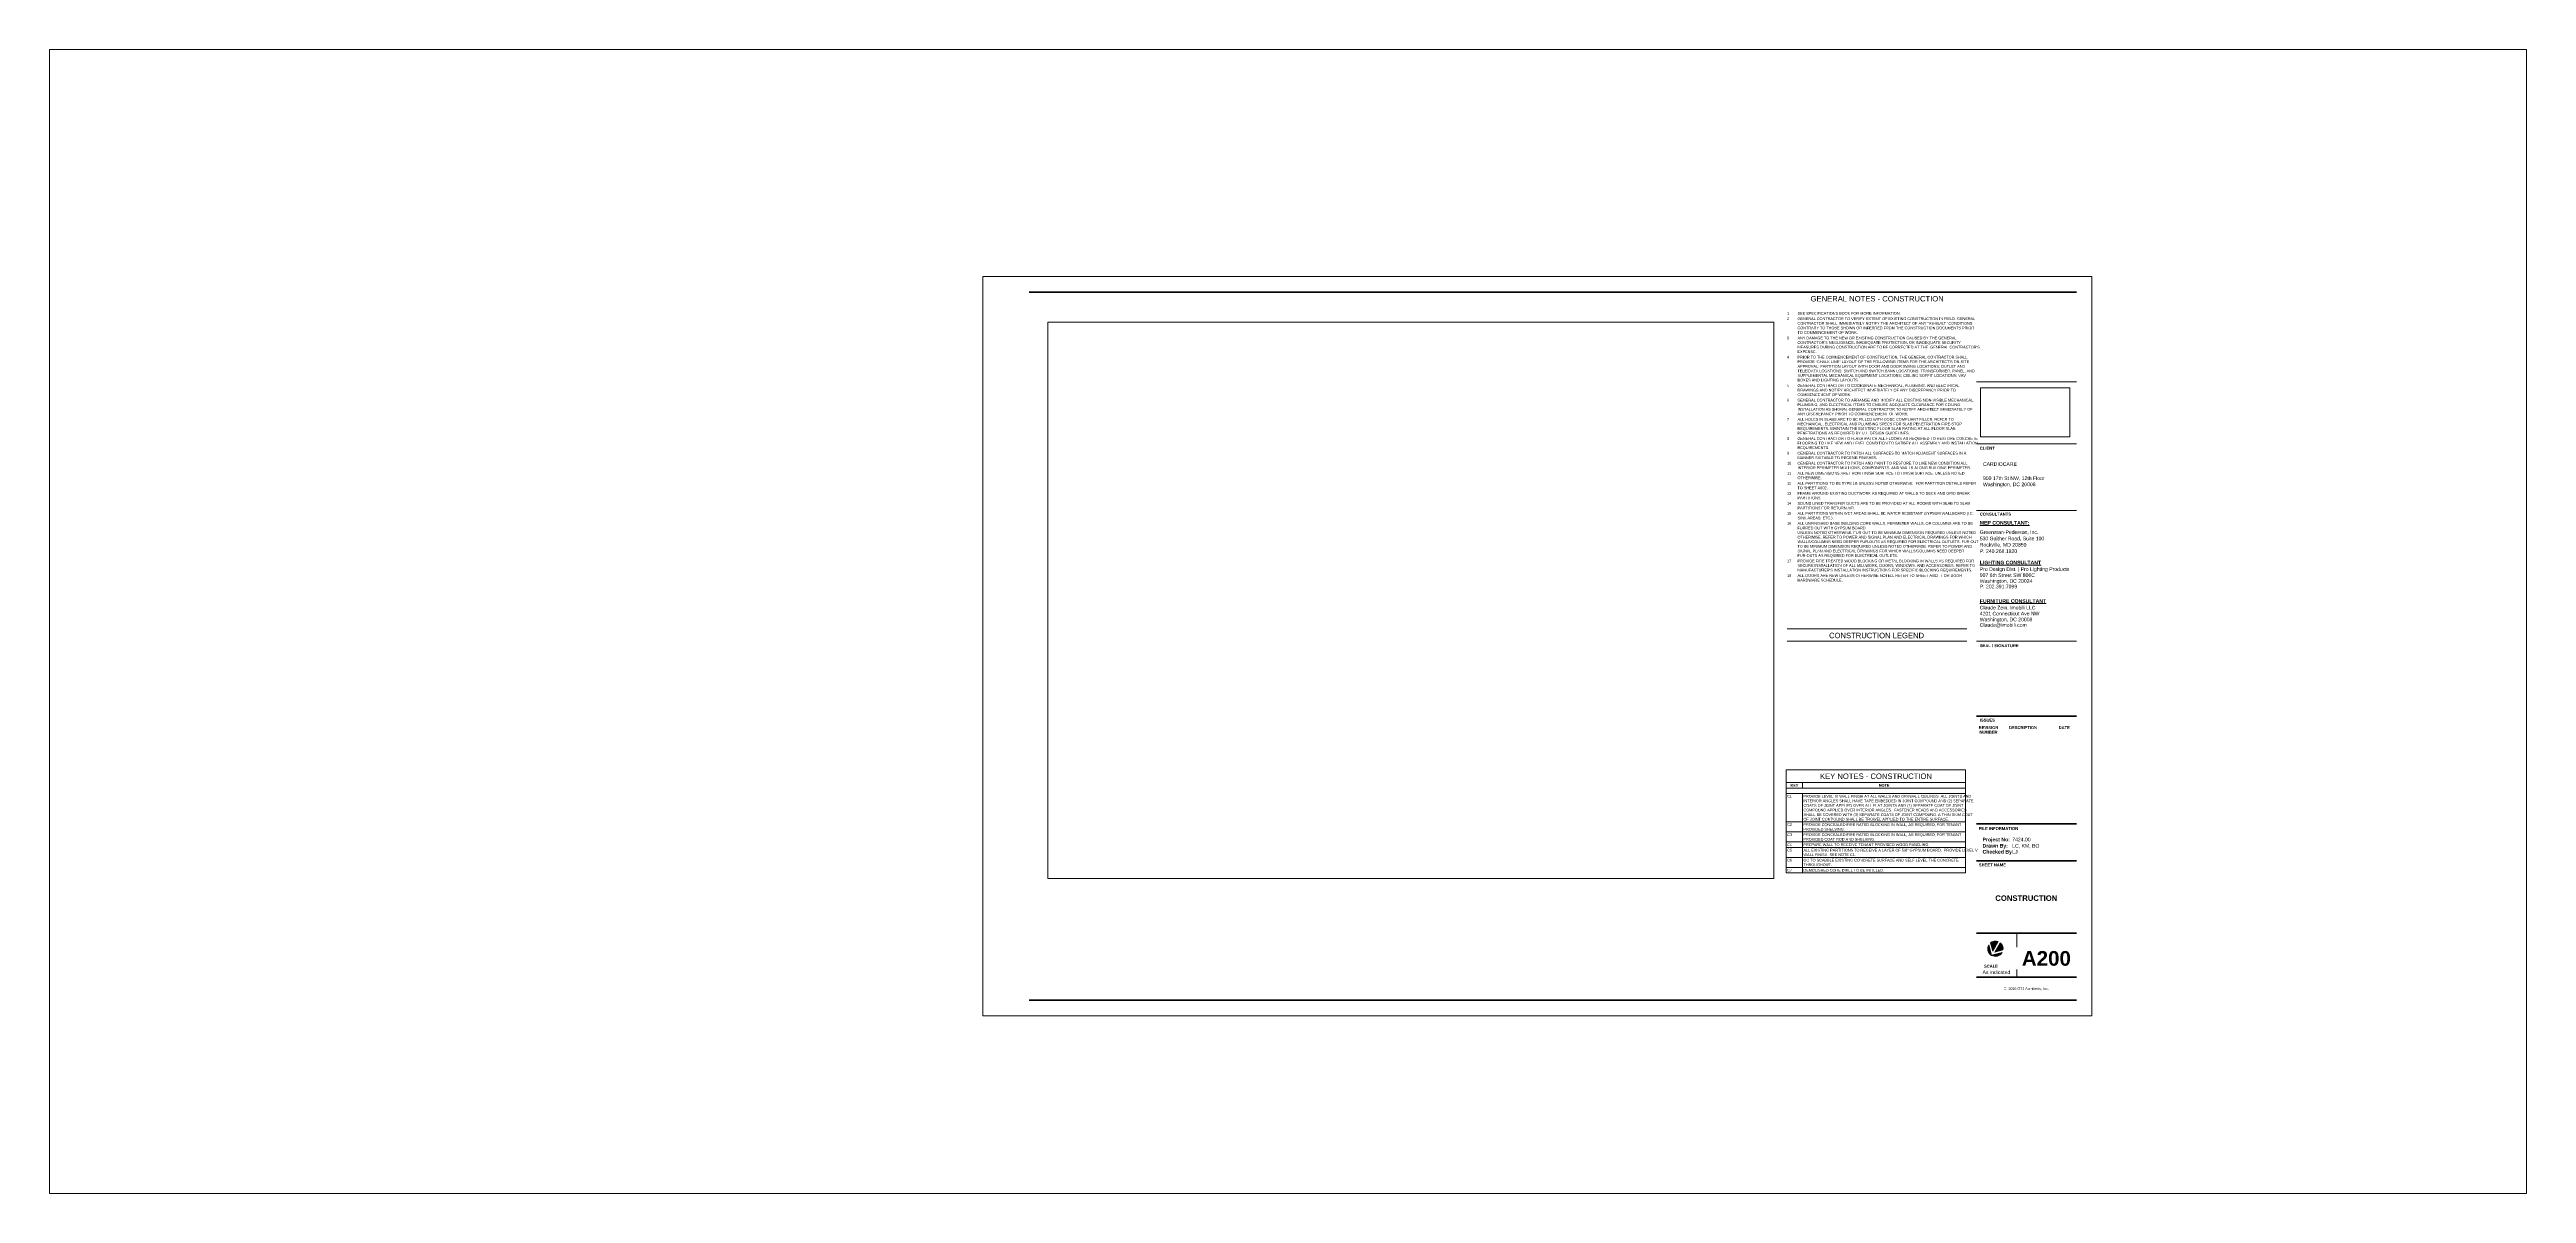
# Paper-space layout 'Layout1' of a CAD drawing. Header units: inches. Extents: x -30.3 to 50.1, y -5.8 to 31.4.
import ezdxf

# ---------------------------------------------------------------- set-up
doc = ezdxf.new("R2010")
doc.units = ezdxf.units.IN
doc.header["$MEASUREMENT"] = 0
for name, color, linetype, lineweight in [('A-ANNO-NOTE', 131, 'Continuous', 9), ('A-DETL-THIN', 151, 'Continuous', 9), ('G-ANNO-SCHD', 231, 'Continuous', 9), ('G-ANNO-TEXT', 231, 'Continuous', 9), ('G-ANNO-TTLB', 6, 'Continuous', 9), ('G-ANNO-TTLB-THIN', 151, 'Continuous', 9), ('G-ANNO-TTLB-WIDE', 214, 'Continuous', 50)]:
    doc.layers.add(name, color=color, linetype=linetype, lineweight=lineweight)
doc.layers.add('G-ANNO-NPLT', color=191, linetype='Continuous', plot=False)
doc.styles.add('Arial_B', font='arialbd.ttf', dxfattribs={"height": 0.095133})
doc.styles.add('Swis721 Lt BT', font='swissl.ttf', dxfattribs={"height": 0.096085})
doc.styles.add('Swis721 Lt BT_1', font='swissl.ttf', dxfattribs={"height": 0.083333})
doc.styles.add('Swis721 Lt BT_2', font='swissl.ttf', dxfattribs={"height": 0.118259})
doc.styles.add('Swis721 Lt BT_3', font='swissl.ttf', dxfattribs={"height": 0.177388})
doc.styles.add('Swis721 Lt BT_4', font='swissl.ttf', dxfattribs={"height": 0.088694})
doc.styles.add('Swis721 Lt BT_B', font='', dxfattribs={"height": 0.119222})
doc.styles.add('Swis721 Lt BT_B_1', font='', dxfattribs={"height": 0.476888})
doc.styles.add('Swis721 Lt BT_B_2', font='', dxfattribs={"height": 0.178833})
doc.styles.add('Swis721 Lt BT_B_3', font='', dxfattribs={"height": 0.089416})
doc.styles.get('Swis721 Lt BT_B').set_extended_font_data('Swis721 Lt BT', bold=True)
doc.styles.get('Swis721 Lt BT_B_1').set_extended_font_data('Swis721 Lt BT', bold=True)
doc.styles.get('Swis721 Lt BT_B_2').set_extended_font_data('Swis721 Lt BT', bold=True)
doc.styles.get('Swis721 Lt BT_B_3').set_extended_font_data('Swis721 Lt BT', bold=True)
picture_1 = doc.add_image_def('image1.jpg', size_in_pixel=(2551, 1396))

# ---------------------------------------------------------------- blocks, each defined once
blk = doc.blocks.new('TB-DC_VA-24 x 36 - DC_VA 24X36-3374688-CONSTRUCTION')
at = {"layer": 'G-ANNO-TTLB'}
h = blk.add_hatch(color=256, dxfattribs=at)
edge = h.paths.add_edge_path(flags=0)
edge.add_line((32.794, 2.111), (32.723, 2.379))
edge.add_arc((32.88, 2.187), 0.249, 68.45652, 129.39275, ccw=False)
edge.add_line((32.972, 2.418), (32.794, 2.111))
h = blk.add_hatch(color=256, dxfattribs=at)
edge = h.paths.add_edge_path(flags=0)
edge.add_line((32.665, 2.311), (32.756, 1.972))
edge.add_arc((32.88, 2.187), 0.249, 150, 240, ccw=False)
h = blk.add_hatch(color=256, dxfattribs=at)
edge = h.paths.add_edge_path(flags=0)
edge.add_line((32.756, 1.972), (33.096, 2.063))
edge.add_arc((32.88, 2.187), 0.249, 240, 330, ccw=False)
h = blk.add_hatch(color=256, dxfattribs=at)
edge = h.paths.add_edge_path(flags=0)
edge.add_line((33.126, 2.146), (32.858, 2.074))
edge.add_line((32.858, 2.074), (33.035, 2.382))
edge.add_arc((32.88, 2.187), 0.249, -9.39275, 51.54348, ccw=False)
at = {"layer": 'A-ANNO-NOTE'}
for p, q in [((32.972, 2.418), (32.794, 2.111)), ((32.794, 2.111), (32.972, 2.418)), ((32.794, 2.111), (32.972, 2.418)), ((32.756, 1.972), (32.665, 2.311)), ((32.665, 2.311), (32.756, 1.972)), ((32.756, 1.972), (32.665, 2.311)), ((32.723, 2.379), (32.794, 2.111)), ((32.794, 2.111), (32.723, 2.379)), ((32.723, 2.379), (32.794, 2.111)), ((33.096, 2.063), (32.756, 1.972)), ((32.756, 1.972), (33.096, 2.063)), ((33.096, 2.063), (32.756, 1.972)), ((33.035, 2.382), (32.858, 2.074)), ((32.858, 2.074), (33.035, 2.382)), ((33.035, 2.382), (32.858, 2.074)), ((33.126, 2.146), (32.858, 2.074)), ((32.858, 2.074), (33.126, 2.146)), ((32.858, 2.074), (33.126, 2.146))]:
    blk.add_line(p, q, dxfattribs=at)
for start, end in [(68.45652, 129.39275), (68.45652, 129.39275), (68.45652, 129.39275), (150, 240), (150, 240), (150, 240), (240, 330), (240, 330), (240, 330), (350.60725, 51.54348), (350.60725, 51.54348), (350.60725, 51.54348)]:
    blk.add_arc((32.88, 2.187), 0.249, start, end, dxfattribs=at)
at = {"layer": 'G-ANNO-TTLB'}
for p, q in [((0.012, 24.012), (0.012, 0.012)), ((36.012, 24.012), (0.012, 24.012)), ((36.012, 0.012), (36.012, 24.012)), ((32.262, 20.586), (35.512, 20.586)), ((32.262, 20.586), (35.512, 20.586)), ((0.012, 0.012), (36.012, 0.012))]:
    blk.add_line(p, q, dxfattribs=at)
at = {"layer": 'G-ANNO-TTLB-THIN'}
for p, q in [((32.262, 18.58), (35.512, 18.58)), ((32.262, 16.41), (35.512, 16.41)), ((32.262, 12.172), (35.512, 12.172)), ((33.575, 2.69), (33.575, 1.262))]:
    blk.add_line(p, q, dxfattribs=at)
at = {"layer": 'G-ANNO-TTLB-WIDE'}
for p, q in [((35.512, 23.502), (1.512, 23.502)), ((32.262, 9.731), (35.512, 9.731)), ((35.512, 6.238), (32.262, 6.238)), ((35.512, 5.041), (32.262, 5.041)), ((32.262, 2.69), (35.512, 2.69)), ((32.262, 1.262), (35.512, 1.262)), ((1.512, 0.512), (32.262, 0.512)), ((32.262, 0.512), (35.512, 0.512))]:
    blk.add_line(p, q, dxfattribs=at)
at = {"layer": 'G-ANNO-TTLB', "insert": (33.883, 0.933), "char_height": 0.08333, "width": 1.69113, "attachment_point": 2, "line_spacing_factor": 1.00667, "style": 'Swis721 Lt BT_1'}
blk.add_mtext('©  2016 OTJ Architects, Inc.', dxfattribs=at)
at = {"layer": 'G-ANNO-TTLB'}
image = blk.add_image(picture_1, insert=(32.394, 18.804), size_in_units=(2.907, 1.591), dxfattribs=at)
image.dxf.flags = 7
at = {"layer": 'G-ANNO-TTLB', "attachment_point": 1, "bg_fill": 3, "box_fill_scale": 1.25, "bg_fill_color": 0, "bg_fill_transparency": 0}
for s, insert, char_height, width, line_spacing_factor, style in [('\\fSwis721 Lt BT|b1|i0|c0|p34|;CLIENT', (32.373, 18.482), 0.09609, 0.53744, 1.00667, 'Swis721 Lt BT'), ('\\fSwis721 Lt BT|b1|i0|c0|p34|;CONSULTANTS', (32.374, 16.343), 0.09609, 1.1346, 1.00667, 'Swis721 Lt BT'), ('\\fSwis721 Lt BT|b1|i0|c0|p34|;SEAL / SIGNATURE', (32.373, 12.073), 0.09609, 1.3954, 1.00667, 'Swis721 Lt BT'), ('\\fSwis721 Lt BT|b1|i0|c0|p34|;ISSUES', (32.373, 9.656), 0.09609, 0.54719, 1.00667, 'Swis721 Lt BT'), ('DATE', (34.935, 9.412), 0.0951, 0.41625, 0.938532, 'Arial_B'), ('\\fSwis721 Lt BT|b1|i0|c0|p34|;FILE INFORMATION', (32.344, 6.136), 0.09609, 1.4283, 1.00667, 'Swis721 Lt BT'), ('\\fSwis721 Lt BT|b1|i0|c0|p34|;SHEET NAME', (32.344, 4.956), 0.09609, 0.98592, 1.00667, 'Swis721 Lt BT'), ('\\fSwis721 Lt BT|b1|i0|c0|p34|;SCALE', (32.509, 1.667), 0.09609, 0.49601, 1.00667, 'Swis721 Lt BT')]:
    blk.add_mtext(s, dxfattribs=dict(at, insert=insert, char_height=char_height, width=width, line_spacing_factor=line_spacing_factor, style=style))
for s, insert, char_height, width, line_spacing_factor, style in [('\\LMEP CONSULTANT:', (32.373, 16.074), 0.11922, 1.7925, 0.998538, 'Swis721 Lt BT_B'), ('DESCRIPTION', (33.322, 9.412), 0.09513, 1.053, 0.938532, 'Arial_B'), ('Project No:', (32.463, 5.791), 0.11922, 0.972, 0.998538, 'Swis721 Lt BT_B')]:
    blk.add_mtext(s, dxfattribs=dict(at, insert=insert, char_height=char_height, width=width, line_spacing_factor=line_spacing_factor, style=style))
at = {"layer": 'G-ANNO-TTLB', "bg_fill": 3, "box_fill_scale": 1.25, "bg_fill_color": 0, "bg_fill_transparency": 0}
for s, insert, char_height, width, attachment_point, line_spacing_factor, style in [('REVISION\\PNUMBER', (32.657, 9.412), 0.0951, 0.73575, 2, 0.938532, 'Arial_B'), ('Drawn By:', (32.463, 5.588), 0.1192, 0.888, 1, 0.998538, 'Swis721 Lt BT_B')]:
    blk.add_mtext(s, dxfattribs=dict(at, insert=insert, char_height=char_height, width=width, attachment_point=attachment_point, line_spacing_factor=line_spacing_factor, style=style))
at = {"layer": 'G-ANNO-TTLB', "insert": (32.463, 5.394), "char_height": 0.11922, "width": 1.1115, "attachment_point": 1, "line_spacing_factor": 0.998538, "style": 'Swis721 Lt BT_B', "bg_fill": 3, "box_fill_scale": 1.25, "bg_fill_color": 0, "bg_fill_transparency": 0}
blk.add_mtext('Checked By:', dxfattribs=at)

psp = doc.layouts.get("Layout1")

# ---------------------------------------------------------------- linework, layer by layer
at = {"layer": 'A-DETL-THIN'}
for p, q in [((26.117, 12.567), (31.949, 12.567)), ((26.117, 12.168), (31.949, 12.168))]:
    psp.add_line(p, q, dxfattribs=at)

# ---------------------------------------------------------------- viewports
at = {"layer": '0'}
psp.add_viewport(center=(9.915, 12.81), size=(80.411, 37.13868), view_center_point=(9.915, 12.81), view_height=37.13868, dxfattribs=at)
at = {"layer": 'G-ANNO-NPLT'}
psp.add_viewport(center=(13.902, 13.497), size=(23.567, 18.06576), view_center_point=(2161.164, 680.403), view_height=867.15646, status=3, dxfattribs=at)

# ---------------------------------------------------------------- next in the draw order: block references
at = {"layer": 'G-ANNO-TTLB'}
psp.add_blockref('TB-DC_VA-24 x 36 - DC_VA 24X36-3374688-CONSTRUCTION', (0, 0), dxfattribs=at)

# ---------------------------------------------------------------- next in the draw order: linework, layer by layer
at = {"layer": 'A-DETL-THIN'}
for p, q in [((26.09, 7.995), (26.09, 7.578)), ((31.915, 7.995), (26.09, 7.995)), ((26.09, 7.578), (26.09, 4.647)), ((26.09, 7.578), (31.915, 7.578)), ((26.621, 7.401), (26.09, 7.401)), ((26.621, 7.578), (26.621, 7.401)), ((31.915, 7.401), (26.621, 7.401)), ((31.915, 7.578), (31.915, 7.995)), ((31.915, 7.578), (31.915, 4.647)), ((26.621, 7.224), (26.09, 7.224)), ((31.915, 7.224), (26.621, 7.224)), ((26.621, 7.224), (26.621, 6.303)), ((26.621, 6.303), (26.09, 6.303)), ((26.621, 5.978), (26.09, 5.978)), ((26.621, 5.652), (26.09, 5.652)), ((31.915, 6.303), (26.621, 6.303)), ((26.621, 6.303), (26.621, 5.978)), ((31.915, 5.978), (26.621, 5.978)), ((26.621, 5.978), (26.621, 5.652)), ((31.915, 5.652), (26.621, 5.652)), ((26.621, 5.652), (26.621, 5.475)), ((26.621, 5.475), (26.09, 5.475)), ((26.621, 5.149), (26.09, 5.149)), ((31.915, 5.475), (26.621, 5.475)), ((26.621, 5.475), (26.621, 5.149)), ((31.915, 5.149), (26.621, 5.149)), ((26.621, 5.149), (26.621, 4.823)), ((26.621, 4.823), (26.09, 4.823)), ((31.915, 4.647), (26.09, 4.647)), ((31.915, 4.823), (26.621, 4.823)), ((26.621, 4.823), (26.621, 4.647))]:
    psp.add_line(p, q, dxfattribs=at)

# ---------------------------------------------------------------- next in the draw order: texts
at = {"layer": 'G-ANNO-SCHD'}
for s, insert, char_height, width, attachment_point, line_spacing_factor, style in [('GENERAL NOTES - CONSTRUCTION', (29.042, 23.378), 0.17739, 4.851, 2, 1.00667, 'Swis721 Lt BT_3'), ('2', (26.113, 22.683), 0.0887, 0.07875, 1, 1.00667, 'Swis721 Lt BT_4'), ('1', (26.113, 22.86), 0.0887, 0.07875, 1, 1.00667, 'Swis721 Lt BT_4'), ('GENERAL CONTRACTOR TO VERIFY EXTENT OF EXISTING CONSTRUCTION IN FIELD. GENERAL\\PCONTRACTOR SHALL IMMEDIATELY NOTIFY THE ARCHITECT OF ANY "AS-BUILT" CONDITIONS\\PCONTRARY TO THOSE SHOWN OR INFERRED FROM THE CONSTRUCTION DOCUMENTS PRIOR\\PTO COMMENCEMENT OF WORK.', (26.456, 22.683), 0.08869, 6.41587, 1, 1.00667, 'Swis721 Lt BT_4'), ('SEE SPECIFICATIONS BOOK FOR MORE INFORMATION.', (26.456, 22.86), 0.08869, 3.7485, 1, 1.00667, 'Swis721 Lt BT_4'), ('3', (26.113, 22.06), 0.0887, 0.07875, 1, 1.00667, 'Swis721 Lt BT_4'), ("ANY DAMAGE TO THE NEW OR EXISTING CONSTRUCTION CAUSED BY THE GENERAL\\PCONTRACTOR'S NEGLIGENCE, INADEQUATE PROTECTION, OR INADEQUATE SECURITY\\PMEASURES DURING CONSTRUCTION ARE TO BE CORRECTED AT THE  GENERAL CONTRACTOR'S\\PEXPENSE.", (26.456, 22.06), 0.08869, 6.59587, 1, 1.00667, 'Swis721 Lt BT_4'), ('4', (26.113, 21.436), 0.0887, 0.07875, 1, 1.00667, 'Swis721 Lt BT_4'), ("PRIOR TO THE COMMENCEMENT OF CONSTRUCTION, THE GENERAL CONTRACTOR SHALL\\PPROVIDE “CHALK LINE” LAYOUT OF THE FOLLOWING ITEMS FOR THE ARCHITECT'S ON-SITE\\PAPPROVAL: PARTITION LAYOUT WITH DOOR AND DOOR SWING LOCATIONS; OUTLET AND\\PTELE/DATA LOCATIONS; SWITCH AND SWITCH BANK LOCATIONS; TRANSFORMER, PANEL, AND\\PSUPPLEMENTAL MECHANICAL EQUIPMENT LOCATIONS; CEILING SOFFIT LOCATIONS; VAV\\PBOXES AND LIGHTING LAYOUTS.", (26.456, 21.436), 0.08869, 6.44625, 1, 1.00667, 'Swis721 Lt BT_4'), ('5', (26.113, 20.515), 0.0887, 0.07875, 1, 1.00667, 'Swis721 Lt BT_4'), ('GENERAL CONTRACTOR TO COORDINATE MECHANICAL, PLUMBING, AND ELECTRICAL\\PDRAWINGS AND NOTIFY ARCHITECT IMMEDIATELY OF ANY DISCREPANCY PRIOR TO\\PCOMMENCEMENT OF WORK.', (26.456, 20.515), 0.08869, 5.90962, 1, 1.00667, 'Swis721 Lt BT_4'), ('6', (26.113, 20.041), 0.0887, 0.07875, 1, 1.00667, 'Swis721 Lt BT_4'), ('7', (26.113, 19.417), 0.0887, 0.07875, 1, 1.00667, 'Swis721 Lt BT_4'), ('GENERAL CONTRACTOR TO ARRANGE AND MODIFY ALL EXISTING NON-VISIBLE MECHANICAL,\\PPLUMBING, AND ELECTRICAL ITEMS TO ENSURE ADEQUATE CLEARANCE FOR CEILING\\PINSTALLATION AS SHOWN. GENERAL CONTRACTOR TO NOTIFY ARCHITECT IMMEDIATELY OF\\PANY DISCREPANCY PRIOR TO COMMENCEMENT OF WORK.', (26.456, 20.041), 0.08869, 6.41475, 1, 1.00667, 'Swis721 Lt BT_4'), ('ALL HOLES IN SLABS ARE TO BE FILLED WITH CODE-COMPLIANT FILLER, REFER TO\\PMECHANICAL, ELECTRICAL AND PLUMBING SPECS FOR SLAB PENETRATION FIRE-STOP\\PREQUIREMENTS. MAINTAIN THE EXISTING FLOOR SLAB RATING AT ALL FLOOR SLAB\\PPENETRATIONS AS REQUIRED BY U.L. DESIGN GUIDELINES.', (26.456, 19.417), 0.08869, 5.95912, 1, 1.00667, 'Swis721 Lt BT_4'), ('8', (26.113, 18.794), 0.0887, 0.07875, 1, 1.00667, 'Swis721 Lt BT_4'), ('9', (26.113, 18.319), 0.0887, 0.07875, 1, 1.00667, 'Swis721 Lt BT_4'), ('10', (26.113, 17.994), 0.0887, 0.1575, 1, 1.00667, 'Swis721 Lt BT_4'), ('GENERAL CONTRACTOR TO PATCH ALL SURFACES TO MATCH ADJACENT SURFACES IN A\\PMANNER SUITABLE TO RECEIVE FINISHES.', (26.456, 18.319), 0.08869, 6.12562, 1, 1.00667, 'Swis721 Lt BT_4'), ('11', (26.113, 17.668), 0.0887, 0.1575, 1, 1.00667, 'Swis721 Lt BT_4'), ('12', (26.113, 17.342), 0.0887, 0.1575, 1, 1.00667, 'Swis721 Lt BT_4'), ('13', (26.113, 17.016), 0.0887, 0.1575, 1, 1.00667, 'Swis721 Lt BT_4'), ('ALL NEW DIMENSIONS ARE FROM FINISH SURFACE TO FINISH SURFACE, UNLESS NOTED\\POTHERWISE.', (26.456, 17.668), 0.08869, 6.075, 1, 1.00667, 'Swis721 Lt BT_4'), ('14', (26.113, 16.691), 0.0887, 0.1575, 1, 1.00667, 'Swis721 Lt BT_4'), ('15', (26.113, 16.365), 0.0887, 0.1575, 1, 1.00667, 'Swis721 Lt BT_4'), ('SOUND LINED TRANSFER DUCTS ARE TO BE PROVIDED AT ALL ROOMS WITH SLAB TO SLAB\\PPARTITIONS FOR RETURN AIR.', (26.456, 16.691), 0.08869, 6.24262, 1, 1.00667, 'Swis721 Lt BT_4'), ('16', (26.113, 16.039), 0.0887, 0.1575, 1, 1.00667, 'Swis721 Lt BT_4'), ('17', (26.113, 14.821), 0.0887, 0.1575, 1, 1.00667, 'Swis721 Lt BT_4'), ('18', (26.113, 14.346), 0.0887, 0.1575, 1, 1.00667, 'Swis721 Lt BT_4'), ('ALL DOORS ARE NEW UNLESS OTHERWISE NOTED. REFER TO SHEET A002   FOR DOOR\\PHARDWARE SCHEDULE.', (26.456, 14.346), 0.08869, 5.9625, 1, 1.00667, 'Swis721 Lt BT_4'), ('KEY', (26.356, 7.535), 0.0894, 0.27112, 2, 0.998538, 'Swis721 Lt BT_B_3'), ('KEY NOTES - CONSTRUCTION', (29.003, 7.875), 0.17739, 4.06575, 2, 1.00667, 'Swis721 Lt BT_3'), ('NOTE', (29.268, 7.535), 0.0894, 0.39037, 2, 0.998538, 'Swis721 Lt BT_B_3'), ('C1', (26.118, 7.18), 0.0887, 0.18225, 1, 1.00667, 'Swis721 Lt BT_4'), ('PROVIDE LEVEL IV WALL FINISH AT ALL WALLS AND DRYWALL CEILINGS. ALL JOINTS AND\\PINTERIOR ANGLES SHALL HAVE TAPE EMBEDDED IN JOINT COMPOUND AND (2) SEPARATE\\PCOATS OF JOINT APPLIED OVER ALL FLAT JOINTS AND (1) SEPARATE COAT OF JOINT\\PCOMPOUND APPLIED OVER INTERIOR ANGLES.  FASTENER HEADS AND ACCESSORIES\\PSHALL BE COVERED WITH (3) SEPARATE COATS OF JOINT COMPOUND. A THIN SKIM COAT\\POF JOINT COMPOUND SHALL BE TROWEL APPLIED TO THE ENTIRE SURFACE.', (26.649, 7.18), 0.08869, 6.18187, 1, 1.00667, 'Swis721 Lt BT_4'), ('C2', (26.118, 6.259), 0.0887, 0.18225, 1, 1.00667, 'Swis721 Lt BT_4'), ('C3', (26.118, 5.933), 0.0887, 0.18225, 1, 1.00667, 'Swis721 Lt BT_4'), ('PROVIDE CONCEALED FIRE RATED BLOCKING IN WALL, AS REQUIRED, FOR TENANT\\PPROVIDED SHELVING.', (26.649, 6.259), 0.08869, 5.71725, 1, 1.00667, 'Swis721 Lt BT_4'), ('PROVIDE CONCEALED FIRE RATED BLOCKING IN WALL, AS REQUIRED, FOR TENANT\\PPROVIDED COAT ROD AND SHELVING.', (26.649, 5.933), 0.08869, 5.71725, 1, 1.00667, 'Swis721 Lt BT_4'), ('C4', (26.118, 5.608), 0.0887, 0.18225, 1, 1.00667, 'Swis721 Lt BT_4'), ('C5', (26.118, 5.431), 0.0887, 0.18225, 1, 1.00667, 'Swis721 Lt BT_4'), ('C6', (26.118, 5.105), 0.0887, 0.18225, 1, 1.00667, 'Swis721 Lt BT_4'), ('ALL EXISTING PARTITIONS TO RECEIVE A LAYER OF 5/8" GYPSUM BOARD.  PROVIDE LEVEL V\\PWALL FINISH. SEE NOTE C1.', (26.649, 5.431), 0.08869, 6.23475, 1, 1.00667, 'Swis721 Lt BT_4'), ('GC TO SCABBLE EXISTING CONCRETE SURFACE AND SELF LEVEL THE CONCRETE\\PTHROUGHOUT.', (26.649, 5.105), 0.08869, 5.62162, 1, 1.00667, 'Swis721 Lt BT_4'), ('PREPARE WALL TO RECEIVE TENANT PROVIDED WOOD PANELING.', (26.649, 5.608), 0.08869, 4.53262, 1, 1.00667, 'Swis721 Lt BT_4'), ('C7', (26.118, 4.779), 0.0887, 0.18225, 1, 1.00667, 'Swis721 Lt BT_4'), ('DEMOLISHED CORE DRILL TO BE INFILLED.', (26.649, 4.779), 0.08869, 2.93737, 1, 1.00667, 'Swis721 Lt BT_4')]:
    psp.add_mtext(s, dxfattribs=dict(at, insert=insert, char_height=char_height, width=width, attachment_point=attachment_point, line_spacing_factor=line_spacing_factor, style=style))
at = {"layer": 'G-ANNO-TEXT', "color": 7, "insert": (29.022, 12.444), "char_height": 0.17739, "width": 3.4785, "attachment_point": 2, "line_spacing_factor": 1.00667, "style": 'Swis721 Lt BT_3'}
psp.add_mtext('CONSTRUCTION LEGEND', dxfattribs=at)
at = {"layer": 'G-ANNO-TTLB', "bg_fill": 3, "box_fill_scale": 1.25, "bg_fill_color": 0, "bg_fill_transparency": 0}
for s, insert, char_height, width, attachment_point, line_spacing_factor, style in [('900 17th St NW, 12th Floor\\PWashington, DC 20006', (32.476, 17.52), 0.11826, 2.289, 1, 1.00667, 'Swis721 Lt BT_2'), ('530 Gaither Road, Suite 100', (32.373, 15.564), 0.11826, 2.4, 1, 1.00667, 'Swis721 Lt BT_2'), ('Pro Design Dist. | Pro Lighting Products', (32.373, 14.569), 0.11826, 3.426, 1, 1.00667, 'Swis721 Lt BT_2'), ('Claude Zein, Imobili LLC', (32.373, 13.319), 0.11826, 2.0895, 1, 1.00667, 'Swis721 Lt BT_2'), ('7424.00', (33.427, 5.79), 0.1183, 0.6825, 1, 1.00667, 'Swis721 Lt BT_2'), ('CONSTRUCTION', (33.883, 3.918), 0.17883, 2.2725, 2, 0.998538, 'Swis721 Lt BT_B_2'), ('As indicated', (32.913, 1.482), 0.11826, 1.0575, 2, 1.00667, 'Swis721 Lt BT_2')]:
    psp.add_mtext(s, dxfattribs=dict(at, insert=insert, char_height=char_height, width=width, attachment_point=attachment_point, line_spacing_factor=line_spacing_factor, style=style))

# ---------------------------------------------------------------- next in the draw order: texts
at = {"layer": 'G-ANNO-SCHD', "char_height": 0.08869, "attachment_point": 1, "line_spacing_factor": 1.00667, "style": 'Swis721 Lt BT_4'}
for s, insert, width in [('ALL PARTITIONS TO BE TYPE 1B UNLESS NOTED OTHERWISE.  FOR PARTITION DETAILS REFER\\PTO SHEET A002.', (26.456, 17.342), 6.4035), ('FRAME AROUND EXISTING DUCTWORK AS REQUIRED AT WALLS TO DECK AND GRID BREAK\\PPARTITIONS.', (26.456, 17.016), 6.24825)]:
    psp.add_mtext(s, dxfattribs=dict(at, insert=insert, width=width))
at = {"layer": 'G-ANNO-TTLB', "bg_fill": 3, "box_fill_scale": 1.25, "bg_fill_color": 0, "bg_fill_transparency": 0}
for s, insert, char_height, width, attachment_point, line_spacing_factor, style in [('CARDIOCARE', (32.476, 17.981), 0.1183, 1.2285, 1, 1.00667, 'Swis721 Lt BT_2'), ('Greenman-Pederson, Inc.', (32.373, 15.77), 0.11826, 2.2005, 1, 1.00667, 'Swis721 Lt BT_2'), ('907 6th Street SW 806C', (32.373, 14.375), 0.11826, 2.031, 1, 1.00667, 'Swis721 Lt BT_2'), ('4201 Connecticut Ave NW', (32.373, 13.125), 0.11826, 2.2305, 1, 1.00667, 'Swis721 Lt BT_2'), ('LC, KM, BO', (33.427, 5.587), 0.1183, 1.014, 1, 1.00667, 'Swis721 Lt BT_2'), ('A200', (34.535, 2.111), 0.4769, 1.77, 2, 0.998538, 'Swis721 Lt BT_B_1')]:
    psp.add_mtext(s, dxfattribs=dict(at, insert=insert, char_height=char_height, width=width, attachment_point=attachment_point, line_spacing_factor=line_spacing_factor, style=style))

# ---------------------------------------------------------------- next in the draw order: texts
at = {"layer": 'G-ANNO-SCHD', "char_height": 0.08869, "attachment_point": 1, "line_spacing_factor": 1.00667, "style": 'Swis721 Lt BT_4'}
for s, insert, width in [('GENERAL CONTRACTOR TO FLASH PATCH ALL FLOORS AS REQUIRED TO RESTORE CONCRETE\\PFLOORING TO LIKE NEW AND LEVEL CONDITION TO SATISFY ALL ASSEMBLY AND INSTALLATION\\PREQUIREMENTS.', (26.456, 18.794), 6.52725), ('GENERAL CONTRACTOR TO PATCH AND PAINT TO RESTORE TO LIKE NEW CONDITION ALL\\PINTERIOR PERIMETER MULLIONS, COMPONENTS, AND WALLS ALONG BUILDING PERIMETER.', (26.456, 17.994), 6.30337), ('ALL PARTITIONS WITHIN WET AREAS SHALL BE WATER RESISTANT GYPSUM WALLBOARD (I.E.\\PSINK AREAS, ETC.).', (26.456, 16.365), 6.31125)]:
    psp.add_mtext(s, dxfattribs=dict(at, insert=insert, width=width))
at = {"layer": 'G-ANNO-TTLB', "attachment_point": 1, "bg_fill": 3, "box_fill_scale": 1.25, "bg_fill_color": 0, "bg_fill_transparency": 0}
for s, insert, char_height, width, line_spacing_factor, style in [('\\LLIGHTING CONSULTANT', (32.373, 14.783), 0.11922, 2.2185, 0.998538, 'Swis721 Lt BT_B'), ('Washington, DC 20024', (32.373, 14.184), 0.11826, 1.971, 1.00667, 'Swis721 Lt BT_2'), ('Washington, DC 20008', (32.373, 12.934), 0.11826, 1.971, 1.00667, 'Swis721 Lt BT_2'), ('LJ', (33.427, 5.393), 0.1183, 0.198, 1.00667, 'Swis721 Lt BT_2')]:
    psp.add_mtext(s, dxfattribs=dict(at, insert=insert, char_height=char_height, width=width, line_spacing_factor=line_spacing_factor, style=style))

# ---------------------------------------------------------------- next in the draw order: texts
at = {"layer": 'G-ANNO-TTLB', "char_height": 0.11826, "attachment_point": 1, "line_spacing_factor": 1.00667, "style": 'Swis721 Lt BT_2', "bg_fill": 3, "box_fill_scale": 1.25, "bg_fill_color": 0, "bg_fill_transparency": 0}
for s, insert, width in [('Rockville, MD 20850', (32.373, 15.36), 1.7355), ('P: 202.391.7099', (32.373, 14.005), 1.3845), ('Claude@Imobili.com', (32.373, 12.755), 1.7985)]:
    psp.add_mtext(s, dxfattribs=dict(at, insert=insert, width=width))

# ---------------------------------------------------------------- next in the draw order: texts
at = {"layer": 'G-ANNO-TTLB', "attachment_point": 1, "bg_fill": 3, "box_fill_scale": 1.25, "bg_fill_color": 0, "bg_fill_transparency": 0}
for s, insert, char_height, width, line_spacing_factor, style in [('P: 240.268.1820', (32.373, 15.153), 0.11826, 1.3845, 1.00667, 'Swis721 Lt BT_2'), ('\\LFURNITURE CONSULTANT', (32.373, 13.533), 0.11922, 2.397, 0.998538, 'Swis721 Lt BT_B')]:
    psp.add_mtext(s, dxfattribs=dict(at, insert=insert, char_height=char_height, width=width, line_spacing_factor=line_spacing_factor, style=style))

# ---------------------------------------------------------------- next in the draw order: texts
at = {"layer": 'G-ANNO-SCHD', "char_height": 0.08869, "attachment_point": 1, "line_spacing_factor": 1.00667, "style": 'Swis721 Lt BT_4'}
for s, insert, width in [('ALL UNFINISHED BASE BUILDING CORE WALLS, PERIMETER WALLS, OR COLUMNS ARE TO BE\\PFURRED OUT WITH GYPSUM BOARD\\PUNLESS NOTED OTHERWISE. FUR OUT TO BE MINIMUM DIMENSION REQUIRED UNLESS NOTED\\POTHERWISE. REFER TO POWER AND SIGNAL PLAN AND ELECTRICAL DRAWINGS FOR WHICH\\PWALLS/COLUMNS NEED DEEPER FUR-OUTS AS REQUIRED FOR ELECTRICAL OUTLETS. FUR OUT\\PTO BE MINIMUM DIMENSION REQUIRED UNLESS NOTED OTHERWISE. REFER TO POWER AND\\PSIGNAL PLAN AND ELECTRICAL DRAWINGS FOR WHICH WALLS/COLUMNS NEED DEEPER\\PFUR-OUTS AS REQUIRED FOR ELECTRICAL OUTLETS.', (26.456, 16.039), 6.56662), ("PROVIDE FIRE TREATED WOOD BLOCKING OR METAL BLOCKING IN WALLS AS REQUIRED FOR\\PSECURE INSTALLATION OF ALL MILLWORK, DOORS, WINDOWS, AND ACCESSORIES. REFER TO\\PMANUFACTURER'S INSTALLATION INSTRUCTIONS FOR SPECIFIC BLOCKING REQUIREMENTS.", (26.456, 14.821), 6.435)]:
    psp.add_mtext(s, dxfattribs=dict(at, insert=insert, width=width))

doc.saveas('drawing.dxf')
